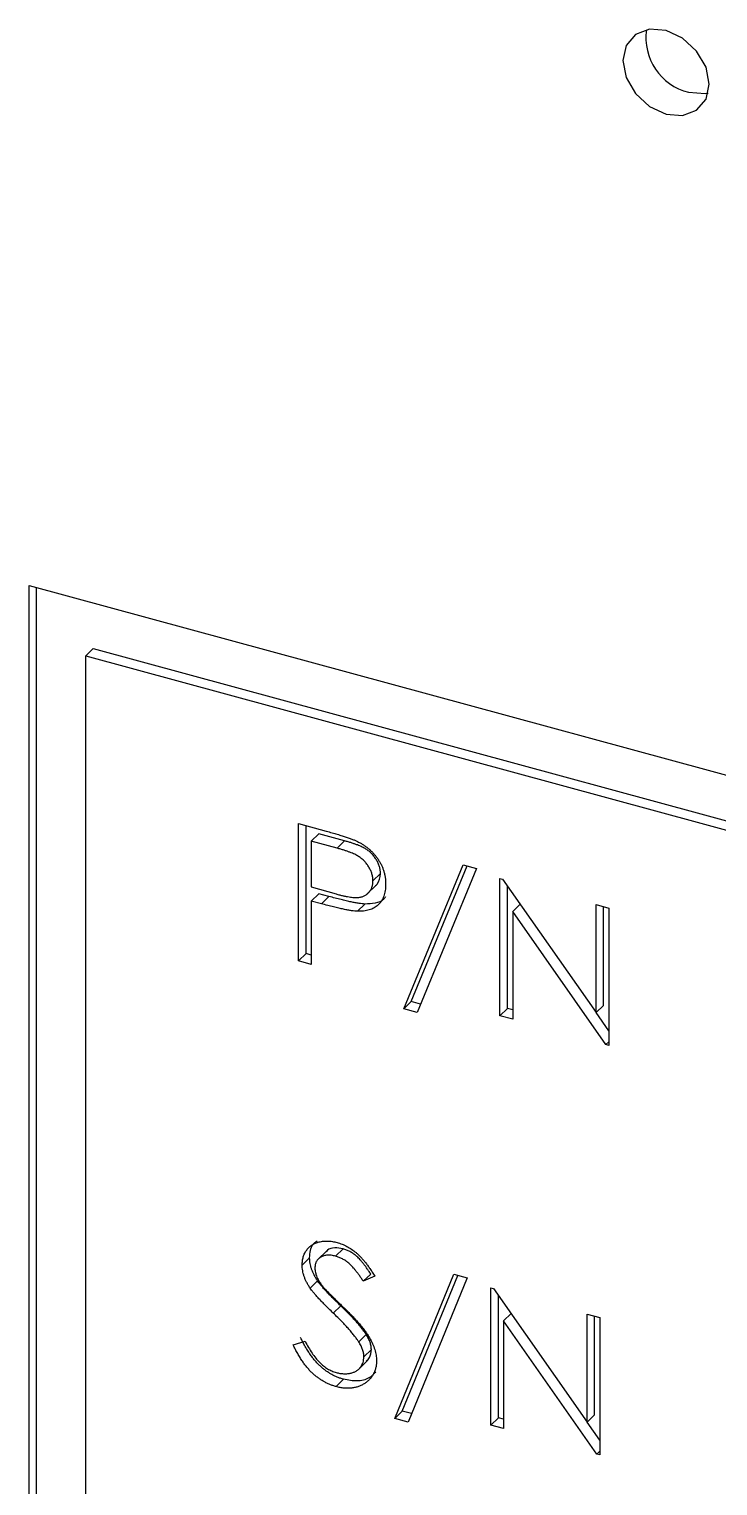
# Model space of a CAD drawing. Header units: millimetres. Extents: x 0 to 836, y 0 to 589.
# Drawn here: x 78.52 to 89.28, y 85.47 to 108.2 of the extents above; entities that cross this region are included whole.
import ezdxf

# ---------------------------------------------------------------- set-up
doc = ezdxf.new("R2010")
doc.units = ezdxf.units.MM

msp = doc.modelspace()

# ---------------------------------------------------------------- linework, layer by layer
at = {"color": 7, "linetype": 'Continuous', "lineweight": 25}
for p, q in [((78.52138, 99.52103), (109.47601, 91.10823)), ((78.52138, 79.80618), (78.52138, 99.52103)), ((78.63805, 79.92006), (78.63805, 99.48932)), ((79.52247, 98.53738), (79.4058, 98.4235)), ((79.52247, 98.53738), (108.70827, 90.6053)), ((79.4058, 80.42299), (79.4058, 98.4235)), ((79.4058, 98.4235), (108.59159, 90.49142)), ((82.73087, 95.80548), (83.16448, 95.68763)), ((82.73087, 93.66256), (82.73087, 95.80548)), ((82.84754, 93.77644), (82.84754, 95.77377)), ((83.04597, 95.64564), (82.92929, 95.53177)), ((82.92929, 95.53177), (82.92929, 94.81746)), ((83.33368, 95.42186), (82.92929, 95.53177)), ((83.45035, 95.53574), (83.04597, 95.64564)), ((83.45035, 95.53574), (83.33368, 95.42186)), ((84.37498, 92.91352), (85.29979, 95.16225)), ((84.49165, 93.0274), (85.36261, 95.14518)), ((85.50885, 95.10543), (84.58403, 92.8567)), ((85.29979, 95.16225), (85.50885, 95.10543)), ((82.92929, 94.81746), (83.3164, 94.70753)), ((83.8048, 94.70832), (83.95064, 94.85067)), ((84.00976, 95.02784), (83.89308, 94.91396)), ((85.87735, 94.95033), (85.91899, 94.93902)), ((85.87735, 92.80741), (85.87735, 94.95033)), ((85.91899, 94.93902), (87.37973, 92.85542)), ((85.99403, 92.92129), (85.99403, 94.83198)), ((83.04597, 94.71155), (82.92929, 94.59767)), ((82.92929, 94.59767), (82.92929, 93.60863)), ((83.08742, 94.5547), (82.92929, 94.59767)), ((83.20409, 94.66858), (83.04597, 94.71155)), ((83.20409, 94.66858), (83.08742, 94.5547)), ((83.76704, 94.55078), (83.65036, 94.4369)), ((86.19197, 94.54963), (86.07578, 94.43623)), ((87.53298, 92.35745), (86.07578, 94.43623)), ((86.07578, 94.43623), (86.07578, 92.75349)), ((87.37973, 94.54202), (87.57816, 94.48809)), ((87.37973, 92.85542), (87.37973, 94.54202)), ((87.49641, 92.96929), (87.49641, 94.51031)), ((87.57816, 94.48809), (87.57816, 92.34517)), ((82.84754, 93.77644), (82.73087, 93.66256)), ((82.92929, 93.75422), (82.84754, 93.77644)), ((82.92929, 93.60863), (82.73087, 93.66256)), ((84.49165, 93.0274), (84.37498, 92.91352)), ((84.63789, 92.98766), (84.49165, 93.0274)), ((84.58403, 92.8567), (84.37498, 92.91352)), ((85.99403, 92.92129), (85.87735, 92.80741)), ((86.07578, 92.75349), (85.87735, 92.80741)), ((86.07578, 92.89907), (85.99403, 92.92129)), ((87.49641, 92.96929), (87.37973, 92.85542)), ((87.57816, 92.57332), (87.38014, 92.85581)), ((87.57816, 92.40155), (87.53298, 92.35745)), ((87.57816, 92.34517), (87.53298, 92.35745)), ((83.17003, 89.13888), (83.02418, 88.99653)), ((83.42688, 89.16831), (83.3102, 89.05444)), ((82.90423, 89.03004), (82.78756, 88.91616)), ((83.02781, 88.67021), (82.91113, 88.55633)), ((83.85872, 88.77621), (83.74205, 88.66234)), ((83.92143, 88.74537), (83.74205, 88.66234)), ((84.23324, 86.52329), (85.15806, 88.77201)), ((84.34992, 86.63716), (85.22088, 88.75494)), ((85.36711, 88.7152), (84.4423, 86.46647)), ((85.15806, 88.77201), (85.36711, 88.7152)), ((85.73562, 88.5601), (85.77726, 88.54878)), ((85.73562, 86.41718), (85.73562, 88.5601)), ((85.77726, 88.54878), (87.238, 86.46518)), ((85.85229, 86.53106), (85.85229, 88.44175)), ((83.39012, 88.28027), (83.27344, 88.16639)), ((86.05024, 88.1594), (85.93405, 88.04599)), ((87.39125, 85.96722), (85.93405, 88.04599)), ((85.93405, 88.04599), (85.93405, 86.36325)), ((87.238, 88.15178), (87.43643, 88.09786)), ((87.238, 86.46518), (87.238, 88.15178)), ((87.35467, 86.57906), (87.35467, 88.12008)), ((87.43643, 88.09786), (87.43643, 85.95494)), ((83.78874, 87.83023), (83.67207, 87.71636)), ((82.64583, 87.67031), (82.83274, 87.72811)), ((83.86802, 87.59834), (83.75135, 87.48447)), ((83.66256, 87.2833), (83.8084, 87.42565)), ((83.43485, 87.13312), (83.31818, 87.01924)), ((84.34992, 86.63716), (84.23324, 86.52329)), ((84.49616, 86.59742), (84.34992, 86.63716)), ((84.4423, 86.46647), (84.23324, 86.52329)), ((85.85229, 86.53106), (85.73562, 86.41718)), ((85.93405, 86.36325), (85.73562, 86.41718)), ((85.93405, 86.50884), (85.85229, 86.53106)), ((87.35467, 86.57906), (87.238, 86.46518)), ((87.43643, 86.18309), (87.2384, 86.46558)), ((87.43643, 86.01131), (87.39125, 85.96722)), ((87.43643, 85.95494), (87.39125, 85.96722))]:
    msp.add_line(p, q, dxfattribs=at)
at = {"color": 7, "linetype": 'Continuous', "lineweight": 25, "flags": 128}
for points in [[(88.47329, 106.87732), (88.73136, 106.85693), (88.95014, 106.93915), (89.09633, 107.11146), (89.14766, 107.34763), (89.09633, 107.6117), (88.95014, 107.86347), (88.73136, 108.06461), (88.47329, 108.1845), (88.21522, 108.20488), (87.99644, 108.12266), (87.85026, 107.95035), (87.79892, 107.71419), (87.85026, 107.45012), (87.99644, 107.19835), (88.21522, 106.99721), (88.47329, 106.87732)], [(88.82331, 107.21895), (89.08138, 107.19856), (89.13088, 107.20729)]]:
    msp.add_lwpolyline(points, dxfattribs=at)
at = {"color": 7, "linetype": 'Continuous', "lineweight": 25}
msp.add_arc((89.03668, 108.07238), 0.8797, 171.91206, 255.963468, dxfattribs=at)
for points, knots in [([(83.16448, 95.68763), (83.19431, 95.6795), (83.25145, 95.6639), (83.3334, 95.63979), (83.40782, 95.6171), (83.47456, 95.59554), (83.53383, 95.57539), (83.58535, 95.55573), (83.62953, 95.5378), (83.65601, 95.52459), (83.66808, 95.51857)], [0, 0, 0, 0, 0.17695575, 0.33905508, 0.48631822, 0.61878092, 0.73561883, 0.83874248, 0.92645707, 1, 1, 1, 1]), ([(84.00976, 95.02784), (84.00896, 95.04529), (84.00737, 95.07996), (83.99559, 95.13336), (83.97578, 95.18664), (83.94833, 95.23878), (83.91501, 95.28836), (83.87629, 95.33409), (83.83225, 95.37436), (83.79128, 95.40376), (83.75489, 95.4248), (83.72329, 95.44119), (83.6876, 95.45712), (83.64782, 95.47298), (83.60426, 95.48914), (83.55654, 95.50504), (83.50484, 95.5208), (83.46896, 95.53064), (83.45035, 95.53574)], [0, 0, 0, 0, 0.070043755, 0.139238317, 0.208197455, 0.279173374, 0.349986812, 0.418353846, 0.487609584, 0.557411073, 0.595330157, 0.637964052, 0.685912778, 0.738185165, 0.796102647, 0.858516544, 0.926657726, 1, 1, 1, 1]), ([(83.66808, 95.51857), (83.68336, 95.51036), (83.71357, 95.49414), (83.7571, 95.46626), (83.79851, 95.43598), (83.83795, 95.40357), (83.87493, 95.36824), (83.91001, 95.33086), (83.94287, 95.29088), (83.97334, 95.2487), (84.00131, 95.2049), (84.0254, 95.15932), (84.04557, 95.11264), (84.06287, 95.0646), (84.07532, 95.01536), (84.0847, 94.96477), (84.09065, 94.91292), (84.09122, 94.87845), (84.09151, 94.86089)], [0, 0, 0, 0, 0.06248134, 0.12349038, 0.18341109, 0.24315322, 0.30212674, 0.36170967, 0.42184229, 0.4829319, 0.54455225, 0.60568072, 0.66767974, 0.72998439, 0.79455092, 0.86034562, 0.92890736, 1, 1, 1, 1]), ([(83.89308, 94.91396), (83.89229, 94.93141), (83.8907, 94.96609), (83.87891, 95.01948), (83.85911, 95.07277), (83.83166, 95.12491), (83.79834, 95.17449), (83.75962, 95.22021), (83.71558, 95.26048), (83.67461, 95.28988), (83.63822, 95.31092), (83.60661, 95.32732), (83.57093, 95.34325), (83.53115, 95.3591), (83.48759, 95.37526), (83.43987, 95.39116), (83.38817, 95.40692), (83.35228, 95.41676), (83.33368, 95.42186)], [0, 0, 0, 0, 0.070043755, 0.139238317, 0.208197455, 0.279173374, 0.349986812, 0.418353846, 0.487609584, 0.557411073, 0.595330157, 0.637964052, 0.685912778, 0.738185165, 0.796102647, 0.858516544, 0.926657726, 1, 1, 1, 1]), ([(83.3164, 94.70753), (83.33531, 94.70238), (83.37179, 94.69245), (83.4245, 94.68056), (83.4734, 94.67009), (83.51835, 94.662), (83.55936, 94.65668), (83.59649, 94.65248), (83.62947, 94.65203), (83.66807, 94.653), (83.71108, 94.66086), (83.75787, 94.67652), (83.79753, 94.70192), (83.83184, 94.73326), (83.85907, 94.77111), (83.87901, 94.8141), (83.89072, 94.862), (83.89229, 94.89652), (83.89308, 94.91396)], [0, 0, 0, 0, 0.072538371, 0.140033831, 0.202495681, 0.260575056, 0.313228338, 0.361583194, 0.404878361, 0.444127437, 0.516399693, 0.586506671, 0.655085374, 0.724383783, 0.793973529, 0.861637682, 0.930110942, 1, 1, 1, 1]), ([(84.09151, 94.86089), (84.09124, 94.84335), (84.09072, 94.80901), (84.08447, 94.76028), (84.07605, 94.71437), (84.0631, 94.67204), (84.04614, 94.63341), (84.02625, 94.59754), (84.00225, 94.56544), (83.97468, 94.53683), (83.94401, 94.51155), (83.91037, 94.4898), (83.87389, 94.47173), (83.8347, 94.45724), (83.79241, 94.44703), (83.74765, 94.43975), (83.70005, 94.43636), (83.66711, 94.43672), (83.65036, 94.4369)], [0, 0, 0, 0, 0.070118894, 0.137192353, 0.202016181, 0.264631407, 0.326116547, 0.386010305, 0.445811847, 0.505297697, 0.564633278, 0.624282625, 0.683902032, 0.743952771, 0.805387731, 0.868388031, 0.933084028, 1, 1, 1, 1]), ([(83.93367, 94.83897), (83.94226, 94.84617), (83.9935, 94.88913), (84.00237, 94.96483), (84.00976, 95.02784)], [0, 0, 0, 0, 0.16764443, 1, 1, 1, 1]), ([(83.76704, 94.55078), (83.75319, 94.55169), (83.72283, 94.55368), (83.67283, 94.56029), (83.61462, 94.57014), (83.54828, 94.58371), (83.47386, 94.6001), (83.39132, 94.61949), (83.30051, 94.6425), (83.23716, 94.65963), (83.20409, 94.66858)], [0, 0, 0, 0, 0.075173117, 0.164746258, 0.268016881, 0.385911876, 0.517789479, 0.663690977, 0.824413221, 1, 1, 1, 1]), ([(84.09004, 94.66392), (84.08149, 94.65134), (84.04522, 94.59796), (83.92825, 94.55783), (83.82081, 94.55313), (83.76704, 94.55078)], [0, 0, 0, 0, 0.13337055, 0.56628401, 1, 1, 1, 1]), ([(83.65036, 94.4369), (83.63651, 94.43781), (83.60615, 94.43981), (83.55616, 94.44641), (83.49795, 94.45627), (83.4316, 94.46983), (83.35718, 94.48623), (83.27465, 94.50562), (83.18383, 94.52863), (83.12049, 94.54576), (83.08742, 94.5547)], [0, 0, 0, 0, 0.075173117, 0.164746258, 0.268016881, 0.385911876, 0.517789479, 0.663690977, 0.824413221, 1, 1, 1, 1]), ([(82.78756, 88.91616), (82.78839, 88.93861), (82.79002, 88.98303), (82.80381, 89.04481), (82.82559, 89.10146), (82.8561, 89.15214), (82.89543, 89.19531), (82.94094, 89.2323), (82.99515, 89.25906), (83.05463, 89.27915), (83.11974, 89.28983), (83.18796, 89.29269), (83.2594, 89.2854), (83.30779, 89.27399), (83.33235, 89.2682)], [0, 0, 0, 0, 0.08378537, 0.16577989, 0.24628001, 0.32746093, 0.40879695, 0.48971524, 0.57137603, 0.65552332, 0.74101948, 0.82654676, 0.91198885, 1, 1, 1, 1]), ([(82.90423, 89.03004), (82.9098, 89.10729), (82.91775, 89.21758), (82.99571, 89.27533), (83.01906, 89.29263)], [0, 0, 0, 0, 0.70038303, 1, 1, 1, 1]), ([(83.42688, 89.16831), (83.38261, 89.17663), (83.29417, 89.19324), (83.19789, 89.16847), (83.16673, 89.1297), (83.15955, 89.12076)], [0, 0, 0, 0, 0.4353695, 0.86978035, 1, 1, 1, 1]), ([(83.33235, 89.2682), (83.3584, 89.26025), (83.41022, 89.24444), (83.48644, 89.20866), (83.55982, 89.1638), (83.61885, 89.11948), (83.66505, 89.07868), (83.70028, 89.04337), (83.73599, 89.00405), (83.77245, 88.96055), (83.80905, 88.91274), (83.84634, 88.86072), (83.8844, 88.80473), (83.90888, 88.76549), (83.92143, 88.74537)], [0, 0, 0, 0, 0.1072328, 0.21325181, 0.31883045, 0.42679353, 0.48364595, 0.54360382, 0.60830765, 0.67712676, 0.75068564, 0.82871342, 0.91219035, 1, 1, 1, 1]), ([(83.85872, 88.77621), (83.84789, 88.79268), (83.82703, 88.82439), (83.79536, 88.86947), (83.76552, 88.9109), (83.73611, 88.94783), (83.7087, 88.98143), (83.68209, 89.01104), (83.65667, 89.0368), (83.62463, 89.06561), (83.58438, 89.09648), (83.53385, 89.12708), (83.48105, 89.15157), (83.44508, 89.16269), (83.42688, 89.16831)], [0, 0, 0, 0, 0.09846943, 0.1896291, 0.27418409, 0.35218316, 0.42319887, 0.48855095, 0.54847335, 0.60144016, 0.70119808, 0.7995918, 0.8985451, 1, 1, 1, 1]), ([(82.91113, 88.55633), (82.90136, 88.5716), (82.88214, 88.60163), (82.85676, 88.6473), (82.8352, 88.69285), (82.81829, 88.73816), (82.80405, 88.78319), (82.79448, 88.82795), (82.78848, 88.87254), (82.78787, 88.90161), (82.78756, 88.91616)], [0, 0, 0, 0, 0.133506769, 0.262558979, 0.388264447, 0.512667355, 0.63372227, 0.75539386, 0.877552945, 1, 1, 1, 1]), ([(83.02781, 88.67021), (83.01803, 88.68548), (82.99881, 88.71551), (82.97344, 88.76118), (82.95187, 88.80673), (82.93496, 88.85204), (82.92073, 88.89707), (82.91115, 88.94183), (82.90516, 88.98641), (82.90454, 89.01549), (82.90423, 89.03004)], [0, 0, 0, 0, 0.133506769, 0.262558979, 0.388264447, 0.512667355, 0.63372227, 0.75539386, 0.877552945, 1, 1, 1, 1]), ([(83.3102, 89.05444), (83.28736, 89.0599), (83.24332, 89.07044), (83.18078, 89.07181), (83.1245, 89.06251), (83.07614, 89.04117), (83.03587, 89.01126), (83.00675, 88.97217), (82.98922, 88.92503), (82.98708, 88.8894), (82.98599, 88.87125)], [0, 0, 0, 0, 0.14307308, 0.27590296, 0.40237086, 0.52841365, 0.65035638, 0.76589509, 0.88077413, 1, 1, 1, 1]), ([(83.74205, 88.66234), (83.73122, 88.6788), (83.71036, 88.71052), (83.67869, 88.7556), (83.64884, 88.79703), (83.61943, 88.83396), (83.59202, 88.86755), (83.56541, 88.89717), (83.54, 88.92292), (83.50796, 88.95173), (83.46771, 88.98261), (83.41718, 89.01321), (83.36437, 89.03769), (83.32841, 89.04881), (83.3102, 89.05444)], [0, 0, 0, 0, 0.09846943, 0.1896291, 0.27418409, 0.35218316, 0.42319887, 0.48855095, 0.54847335, 0.60144016, 0.70119808, 0.7995918, 0.8985451, 1, 1, 1, 1]), ([(82.98599, 88.87125), (82.98624, 88.8597), (82.98673, 88.83659), (82.99367, 88.80075), (83.00257, 88.76447), (83.01669, 88.727), (83.03617, 88.68773), (83.06176, 88.64586), (83.09399, 88.60095), (83.11867, 88.57073), (83.13171, 88.55477)], [0, 0, 0, 0, 0.10728521, 0.21474586, 0.32293856, 0.43411616, 0.55341231, 0.68607298, 0.83425599, 1, 1, 1, 1]), ([(83.39012, 88.28027), (83.36685, 88.30265), (83.32238, 88.34544), (83.26018, 88.40791), (83.20456, 88.46469), (83.15576, 88.5161), (83.11382, 88.56214), (83.07839, 88.60256), (83.05038, 88.63796), (83.0348, 88.66022), (83.02781, 88.67021)], [0, 0, 0, 0, 0.1815353, 0.34708167, 0.49556782, 0.6283573, 0.74551967, 0.84583075, 0.93078181, 1, 1, 1, 1]), ([(83.27344, 88.16639), (83.25018, 88.18877), (83.2057, 88.23156), (83.1435, 88.29404), (83.08788, 88.35081), (83.03909, 88.40222), (82.99714, 88.44826), (82.96171, 88.48868), (82.9337, 88.52408), (82.91813, 88.54634), (82.91113, 88.55633)], [0, 0, 0, 0, 0.1815353, 0.34708167, 0.49556782, 0.6283573, 0.74551967, 0.84583075, 0.93078181, 1, 1, 1, 1]), ([(83.13171, 88.55477), (83.13655, 88.54927), (83.14805, 88.5362), (83.16907, 88.5142), (83.19683, 88.48657), (83.2306, 88.45254), (83.27101, 88.41274), (83.31806, 88.36751), (83.37123, 88.31597), (83.40896, 88.27978), (83.42891, 88.26065)], [0, 0, 0, 0, 0.05259428, 0.12495197, 0.2180939, 0.33350241, 0.46878918, 0.62493759, 0.80168305, 1, 1, 1, 1]), ([(83.78874, 87.83023), (83.77884, 87.8452), (83.75806, 87.87661), (83.72233, 87.92468), (83.6804, 87.97564), (83.63372, 88.03061), (83.58057, 88.08809), (83.52262, 88.14967), (83.4584, 88.21403), (83.41336, 88.25772), (83.39012, 88.28027)], [0, 0, 0, 0, 0.09027921, 0.18952992, 0.29919787, 0.41892589, 0.54837629, 0.68813637, 0.8390835, 1, 1, 1, 1]), ([(83.42891, 88.26065), (83.4529, 88.2372), (83.49937, 88.1918), (83.56548, 88.1246), (83.62543, 88.06015), (83.67942, 87.99872), (83.72799, 87.9405), (83.77059, 87.88511), (83.80766, 87.83273), (83.84757, 87.76766), (83.88836, 87.68997), (83.92338, 87.59885), (83.94546, 87.51093), (83.94835, 87.45509), (83.94978, 87.42753)], [0, 0, 0, 0, 0.09697231, 0.18777344, 0.27239614, 0.351321, 0.42433477, 0.49190878, 0.55423322, 0.61126766, 0.71634784, 0.81454009, 0.90849546, 1, 1, 1, 1]), ([(83.67207, 87.71636), (83.66217, 87.73132), (83.64138, 87.76274), (83.60566, 87.8108), (83.56373, 87.86176), (83.51704, 87.91673), (83.46389, 87.97421), (83.40595, 88.0358), (83.34172, 88.10015), (83.29668, 88.14385), (83.27344, 88.16639)], [0, 0, 0, 0, 0.09027921, 0.18952992, 0.29919787, 0.41892589, 0.54837629, 0.68813637, 0.8390835, 1, 1, 1, 1]), ([(83.43485, 87.13312), (83.41815, 87.13797), (83.38496, 87.14761), (83.33587, 87.16646), (83.28777, 87.18731), (83.24127, 87.2123), (83.19576, 87.23965), (83.15144, 87.27015), (83.1083, 87.30399), (83.06609, 87.34074), (83.02492, 87.38136), (82.98517, 87.42643), (82.94554, 87.47537), (82.90721, 87.5289), (82.86938, 87.58653), (82.83282, 87.6485), (82.79676, 87.71474), (82.77413, 87.7606), (82.7625, 87.78418)], [0, 0, 0, 0, 0.05720827, 0.11369606, 0.16917792, 0.22415922, 0.27871988, 0.33379422, 0.38924146, 0.44582207, 0.50370428, 0.56429389, 0.62797542, 0.69503826, 0.76537273, 0.83961144, 0.91753775, 1, 1, 1, 1]), ([(83.86802, 87.59834), (83.86709, 87.61644), (83.8652, 87.65322), (83.8492, 87.71108), (83.82402, 87.77088), (83.8008, 87.80995), (83.78874, 87.83023)], [0, 0, 0, 0, 0.23472337, 0.47715832, 0.72855628, 1, 1, 1, 1]), ([(83.31818, 87.01924), (83.30148, 87.0241), (83.26829, 87.03374), (83.2192, 87.05258), (83.1711, 87.07343), (83.12459, 87.09842), (83.07908, 87.12578), (83.03477, 87.15627), (82.99163, 87.19011), (82.94942, 87.22687), (82.90825, 87.26748), (82.8685, 87.31255), (82.82887, 87.36149), (82.79053, 87.41502), (82.75271, 87.47265), (82.71615, 87.53463), (82.68009, 87.60086), (82.65746, 87.64673), (82.64583, 87.67031)], [0, 0, 0, 0, 0.05720827, 0.11369606, 0.16917792, 0.22415922, 0.27871988, 0.33379422, 0.38924146, 0.44582207, 0.50370428, 0.56429389, 0.62797542, 0.69503826, 0.76537273, 0.83961144, 0.91753775, 1, 1, 1, 1]), ([(82.83274, 87.72811), (82.85012, 87.69519), (82.88343, 87.6321), (82.93899, 87.54398), (82.99656, 87.46627), (83.05657, 87.39922), (83.11865, 87.3424), (83.1832, 87.29657), (83.25001, 87.26077), (83.29548, 87.24627), (83.31818, 87.23903)], [0, 0, 0, 0, 0.1590043, 0.3046461, 0.4385469, 0.5623223, 0.67743254, 0.78689739, 0.89361089, 1, 1, 1, 1]), ([(83.75135, 87.48447), (83.75042, 87.50256), (83.74852, 87.53934), (83.73252, 87.59721), (83.70735, 87.657), (83.68412, 87.69607), (83.67207, 87.71636)], [0, 0, 0, 0, 0.23472337, 0.47715832, 0.72855628, 1, 1, 1, 1]), ([(83.78848, 87.41643), (83.80756, 87.43422), (83.85623, 87.47961), (83.86357, 87.55344), (83.86802, 87.59834)], [0, 0, 0, 0, 0.39186651, 1, 1, 1, 1]), ([(83.31818, 87.23903), (83.33756, 87.23428), (83.37599, 87.22488), (83.43257, 87.21947), (83.48752, 87.21985), (83.53971, 87.2276), (83.58841, 87.24089), (83.63112, 87.26134), (83.66804, 87.28718), (83.69824, 87.31901), (83.72142, 87.35576), (83.73923, 87.39511), (83.74911, 87.43845), (83.7506, 87.46903), (83.75135, 87.48447)], [0, 0, 0, 0, 0.0912636, 0.18093031, 0.27008822, 0.36015613, 0.44834253, 0.53266584, 0.6138337, 0.69398153, 0.77271598, 0.84933517, 0.92396733, 1, 1, 1, 1]), ([(83.94978, 87.42753), (83.94936, 87.40843), (83.94854, 87.37061), (83.93909, 87.3173), (83.92524, 87.2668), (83.90437, 87.22049), (83.8789, 87.17675), (83.84657, 87.13753), (83.80911, 87.10129), (83.76613, 87.06939), (83.7191, 87.04216), (83.66939, 87.02008), (83.61693, 87.00467), (83.56199, 86.99538), (83.50456, 86.99205), (83.44467, 86.99461), (83.38221, 87.00316), (83.33976, 87.01382), (83.31818, 87.01924)], [0, 0, 0, 0, 0.06148426, 0.12177453, 0.18091956, 0.24025612, 0.30011444, 0.36114595, 0.42350058, 0.48866936, 0.5539541, 0.61758126, 0.68023843, 0.74218739, 0.80466321, 0.86825899, 0.93302026, 1, 1, 1, 1]), ([(83.93643, 87.24695), (83.90369, 87.21277), (83.82879, 87.13459), (83.64646, 87.09355), (83.50541, 87.11993), (83.43485, 87.13312)], [0, 0, 0, 0, 0.27958919, 0.63963693, 1, 1, 1, 1])]:
    msp.add_open_spline(points, degree=3, knots=knots, dxfattribs=at)

doc.saveas('drawing.dxf')
